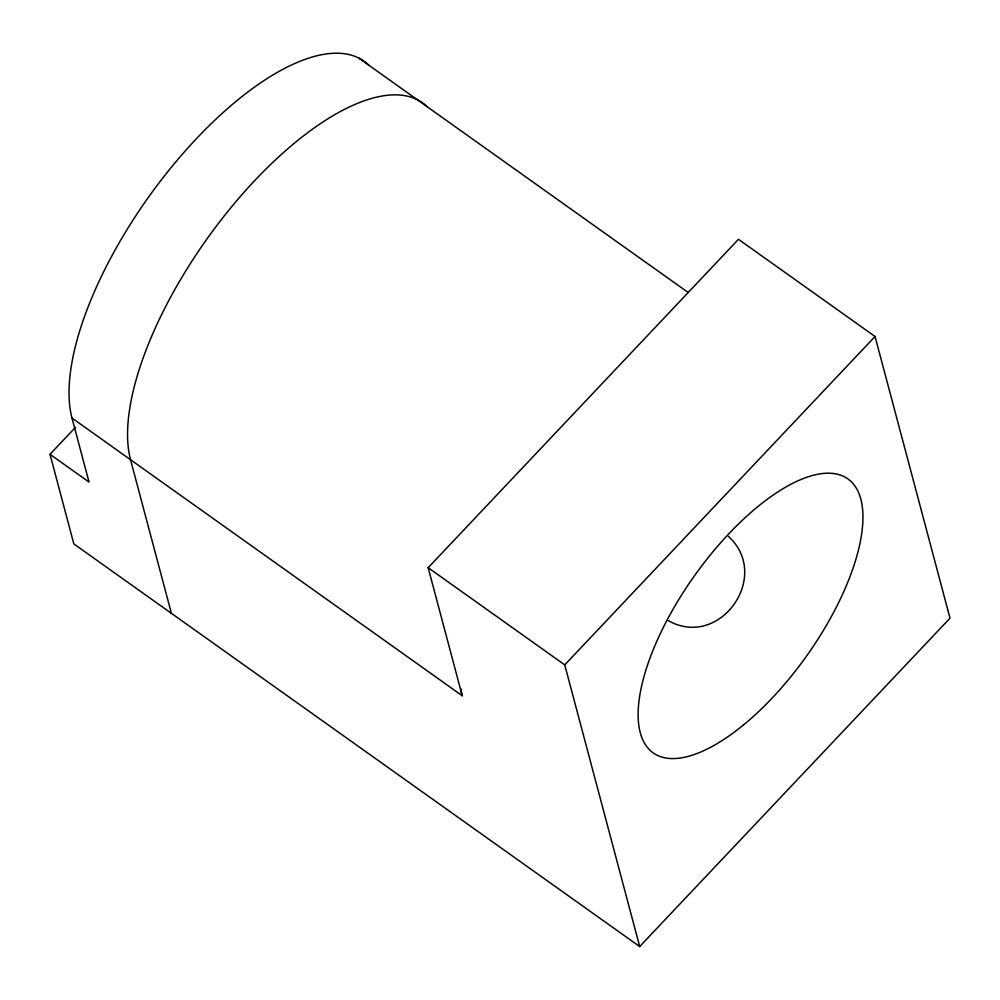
<?xml version="1.0" encoding="UTF-8"?>
<svg xmlns="http://www.w3.org/2000/svg" width="1000" height="1000" viewBox="0 0 1000 1000"><rect width="100%" height="100%" fill="white"/><g stroke="black" fill="none" stroke-linecap="round" stroke-linejoin="round"><path stroke-width="1.5" d="M369.075 65.438A236.325 96.95 -54.6 0 0 176.5 161.05A236.325 96.95 -54.6 0 0 71.988 418.05L462.225 695.738L428.162 567.7L738.475 239.312L875.05 336.5L950 618.162L639.688 946.55L73.85 543.913L50 454.3L75.537 427.275M639.688 946.55L564.75 664.887L875.05 336.5M668.375 620.662C719.912 649.75 772.062 575.925 728.388 536.375M358.762 58.062L688.15 292.475M428.162 567.7L564.75 664.887M50 454.3L89.025 482.062L71.988 418.05M171.4 613.337L130.525 459.7A236.325 96.95 -54.6 0 1 235.037 202.7A236.325 96.95 -54.6 0 1 427.612 107.088M462.225 695.738A236.325 96.95 -54.6 0 1 460.675 688.587M743.062 725.288A168.05 68.938 -54.6 0 0 851.488 481.938A168.05 68.938 -54.6 0 0 657.125 640.55A168.05 68.938 -54.6 0 0 743.062 725.288"/></g></svg>
